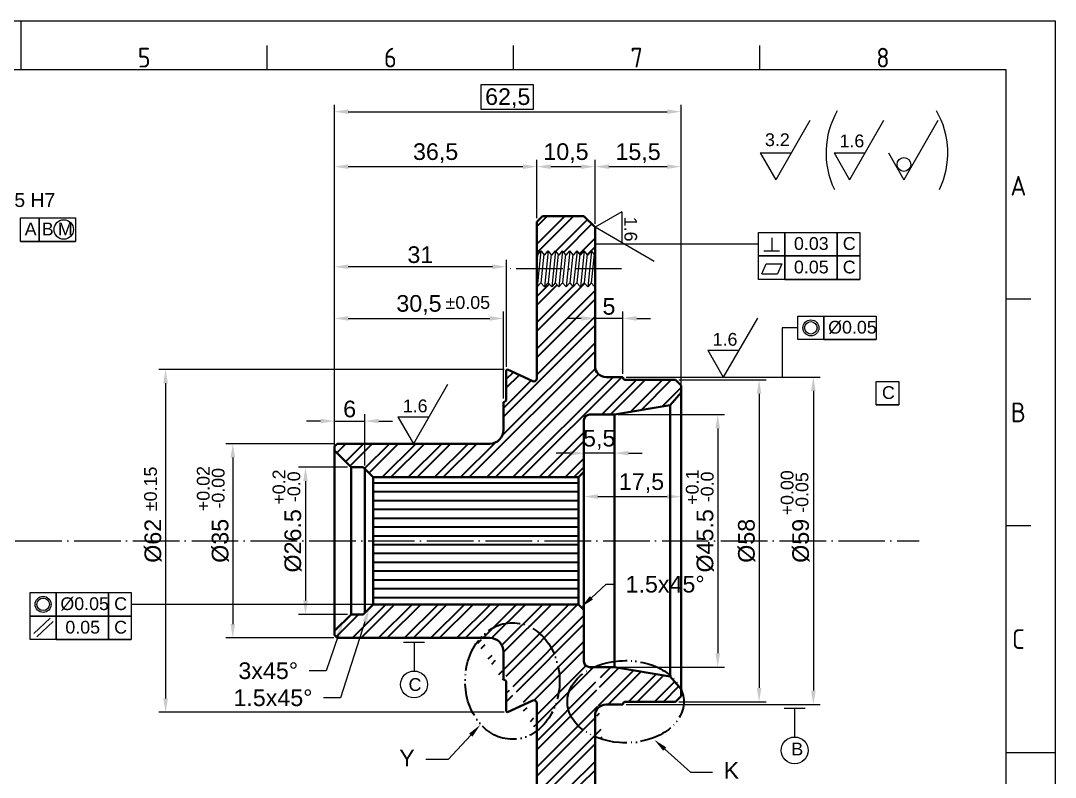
# Model space of a CAD drawing. Header units: millimetres. Extents: x 2626 to 2999, y 1108 to 1371.
# Drawn here: x 2812.3 to 2998.8, y 1235.1 to 1371.4 of the extents above; entities that cross this region are included whole.
import ezdxf
from ezdxf import colors
from ezdxf.entities.mleader import LeaderData, LeaderLine
from ezdxf.enums import TextEntityAlignment as Align
from ezdxf.math import Vec2, Vec3

# ---------------------------------------------------------------- set-up
doc = ezdxf.new("R2010")
doc.units = ezdxf.units.MM
doc.linetypes.add('ACAD_ISO04W100', pattern=[30, 24, -3, 0, -3])
doc.linetypes.add('ACAD_ISO05W100', pattern=[33, 24, -3, 0, -3, 0, -3])
for name, color, linetype, lineweight in [('AM_0', 7, 'Continuous', 40), ('AM_4', 1, 'ACAD_ISO04W100', 25), ('AM_5', 3, 'Continuous', 25), ('AM_7', 4, 'Continuous', 35), ('AM_BOR', 2, 'ACAD_ISO05W100', 35)]:
    doc.layers.add(name, color=color, linetype=linetype, lineweight=lineweight)
doc.styles.add('ACISOTS', font='isocp.shx', dxfattribs={"height": 1})
doc.styles.get("Standard").update_dxf_attribs({"font": 'arial.ttf'})
doc.dimstyles.new('ISO-25', dxfattribs={"dimtxt": 3, "dimasz": 2.5, "dimexe": 1.25, "dimexo": 0.625, "dimtad": 1, "dimtxsty": 'Standard', "dimcen": 2.5, "dimadec": 0, "dimazin": 0, "dimtfac": 1, "dimtmove": 0, "dimatfit": 3, "dimfxl": 1, "dimarcsym": 0})

# ---------------------------------------------------------------- blocks, each defined once
blk = doc.blocks.new('A3 ZTL')
for p, q in [((401.17, 280.82), (19.57, 280.82)), ((401.17, 9.78), (401.17, 280.82))]:
    blk.add_line(p, q)
at = {"layer": 'AM_BOR', "color": 135, "linetype": 'Continuous', "lineweight": 25}
for p, q in [((0, 290.61), (410.96, 290.61)), ((410.96, 290.61), (410.96, 0))]:
    blk.add_line(p, q, dxfattribs=at)
at = {"layer": 'AM_BOR', "color": 135, "lineweight": 25}
for p, q in [((205.48, 280.82), (205.48, 290.61)), ((254.4, 280.82), (254.4, 285.71)), ((303.33, 280.82), (303.33, 285.71)), ((352.25, 280.82), (352.25, 285.71)), ((406.07, 235.32), (401.17, 235.32)), ((406.07, 190.31), (401.17, 190.31)), ((401.17, 145.3), (410.96, 145.3))]:
    blk.add_line(p, q, dxfattribs=at)
at = {"layer": 'AM_BOR', "color": 135, "lineweight": 25, "style": 'ACISOTS'}
for s, p in [('5', (229.94, 283.27)), ('6', (278.86, 283.27)), ('7', (327.79, 283.27)), ('8', (376.71, 283.27)), ('A', (403.62, 257.83)), ('B', (403.62, 212.82)), ('C', (403.62, 167.81))]:
    blk.add_text(s, height=3.91, dxfattribs=at).set_placement(p, align=Align.MIDDLE)
blk = doc.blocks.new('*D11')
at = {"layer": 'AM_5', "color": 0, "lineweight": -2}
for p, q in [((2919.99, 1300.43), (2939.23, 1300.43)), ((2937.98, 1297.93), (2937.98, 1257.43)), ((2919.99, 1254.93), (2939.23, 1254.93))]:
    blk.add_line(p, q, dxfattribs=at)
at = {"layer": 'AM_5', "color": 0}
for points in [[(2937.57, 1297.93), (2938.4, 1297.93), (2937.98, 1300.43)], [(2937.57, 1257.43), (2938.4, 1257.43), (2937.98, 1254.93)]]:
    blk.add_solid(points, dxfattribs=at)
at = {"layer": 'Defpoints', "color": 0}
for p in [(2919.37, 1300.43), (2919.37, 1254.93), (2937.98, 1254.93)]:
    blk.add_point(p, dxfattribs=at)
at = {"layer": 'AM_5', "color": 0, "insert": (2935.74, 1277.68), "char_height": 3, "attachment_point": 5, "rotation": 90}
blk.add_mtext('%%C45.5', dxfattribs=at)
blk = doc.blocks.new('*D12')
at = {"layer": 'AM_5', "color": 0, "lineweight": -2}
for p, q in [((2930.99, 1306.68), (2946.69, 1306.68)), ((2945.44, 1304.18), (2945.44, 1251.18)), ((2930.99, 1248.68), (2946.69, 1248.68))]:
    blk.add_line(p, q, dxfattribs=at)
at = {"layer": 'AM_5', "color": 0}
for points in [[(2945.02, 1304.18), (2945.86, 1304.18), (2945.44, 1306.68)], [(2945.02, 1251.18), (2945.86, 1251.18), (2945.44, 1248.68)]]:
    blk.add_solid(points, dxfattribs=at)
at = {"layer": 'Defpoints', "color": 0}
for p in [(2930.37, 1306.68), (2930.37, 1248.68), (2945.44, 1248.68)]:
    blk.add_point(p, dxfattribs=at)
at = {"layer": 'AM_5', "color": 0, "insert": (2943.2, 1277.68), "char_height": 3, "attachment_point": 5, "rotation": 90}
blk.add_mtext('%%C58', dxfattribs=at)
blk = doc.blocks.new('*D14')
at = {"layer": 'AM_5', "color": 0, "lineweight": -2}
for p, q in [((2921.49, 1307.18), (2956.47, 1307.18)), ((2955.22, 1304.68), (2955.22, 1250.68)), ((2921.49, 1248.18), (2956.47, 1248.18))]:
    blk.add_line(p, q, dxfattribs=at)
at = {"layer": 'AM_5', "color": 0}
for points in [[(2954.8, 1304.68), (2955.64, 1304.68), (2955.22, 1307.18)], [(2954.8, 1250.68), (2955.64, 1250.68), (2955.22, 1248.18)]]:
    blk.add_solid(points, dxfattribs=at)
at = {"layer": 'Defpoints', "color": 0}
for p in [(2920.87, 1307.18), (2920.87, 1248.18), (2955.22, 1248.18)]:
    blk.add_point(p, dxfattribs=at)
at = {"layer": 'AM_5', "color": 0, "insert": (2952.98, 1277.68), "char_height": 3, "attachment_point": 5, "rotation": 90}
blk.add_mtext('%%C59', dxfattribs=at)
blk = doc.blocks.new('*D15')
at = {"layer": 'AM_5', "color": 0, "lineweight": -2}
for p, q in [((2871.24, 1290.93), (2862.41, 1290.93)), ((2863.66, 1288.43), (2863.66, 1266.93)), ((2871.24, 1264.43), (2862.41, 1264.43))]:
    blk.add_line(p, q, dxfattribs=at)
at = {"layer": 'AM_5', "color": 0}
for points in [[(2863.25, 1288.43), (2864.08, 1288.43), (2863.66, 1290.93)], [(2863.25, 1266.93), (2864.08, 1266.93), (2863.66, 1264.43)]]:
    blk.add_solid(points, dxfattribs=at)
at = {"layer": 'Defpoints', "color": 0}
for p in [(2871.87, 1290.93), (2863.66, 1264.43), (2871.87, 1264.43)]:
    blk.add_point(p, dxfattribs=at)
at = {"layer": 'AM_5', "color": 0, "insert": (2861.42, 1277.68), "char_height": 3, "attachment_point": 5, "rotation": 90}
blk.add_mtext('%%C26.5', dxfattribs=at)
blk = doc.blocks.new('*D16')
at = {"layer": 'AM_5', "color": 0, "lineweight": -2}
for p, q in [((2868.74, 1295.18), (2849.3, 1295.18)), ((2850.55, 1292.68), (2850.55, 1262.68)), ((2868.74, 1260.18), (2849.3, 1260.18))]:
    blk.add_line(p, q, dxfattribs=at)
at = {"layer": 'AM_5', "color": 0}
for points in [[(2850.13, 1292.68), (2850.97, 1292.68), (2850.55, 1295.18)], [(2850.13, 1262.68), (2850.97, 1262.68), (2850.55, 1260.18)]]:
    blk.add_solid(points, dxfattribs=at)
at = {"layer": 'Defpoints', "color": 0}
for p in [(2869.37, 1295.18), (2850.55, 1260.18), (2869.37, 1260.18)]:
    blk.add_point(p, dxfattribs=at)
at = {"layer": 'AM_5', "color": 0, "insert": (2848.31, 1277.68), "char_height": 3, "attachment_point": 5, "rotation": 90}
blk.add_mtext('%%c35', dxfattribs=at)
blk = doc.blocks.new('*D17')
at = {"layer": 'AM_5', "color": 0, "lineweight": -2}
for p, q in [((2899.47, 1308.57), (2837.19, 1308.57)), ((2838.44, 1306.07), (2838.44, 1249.28)), ((2899.47, 1246.78), (2837.19, 1246.78))]:
    blk.add_line(p, q, dxfattribs=at)
at = {"layer": 'AM_5', "color": 0}
for points in [[(2838.02, 1306.07), (2838.85, 1306.07), (2838.44, 1308.57)], [(2838.02, 1249.28), (2838.85, 1249.28), (2838.44, 1246.78)]]:
    blk.add_solid(points, dxfattribs=at)
at = {"layer": 'Defpoints', "color": 0}
for p in [(2900.09, 1308.57), (2838.44, 1246.78), (2900.09, 1246.78)]:
    blk.add_point(p, dxfattribs=at)
at = {"layer": 'AM_5', "color": 0, "insert": (2836.19, 1277.68), "char_height": 3, "attachment_point": 5, "rotation": 90}
blk.add_mtext('%%C62', dxfattribs=at)
blk = doc.blocks.new('*D18')
at = {"layer": 'AM_5', "color": 0, "lineweight": -2}
for p, q in [((2915.87, 1318.39), (2915.87, 1319.01)), ((2920.87, 1307.8), (2920.87, 1319.01)), ((2913.37, 1317.76), (2910.87, 1317.76)), ((2920.87, 1317.76), (2915.87, 1317.76)), ((2923.37, 1317.76), (2925.87, 1317.76))]:
    blk.add_line(p, q, dxfattribs=at)
at = {"layer": 'AM_5', "color": 0}
for points in [[(2913.37, 1318.18), (2913.37, 1317.35), (2915.87, 1317.76)], [(2923.37, 1318.18), (2923.37, 1317.35), (2920.87, 1317.76)]]:
    blk.add_solid(points, dxfattribs=at)
at = {"layer": 'Defpoints', "color": 0}
for p in [(2915.87, 1317.76), (2915.87, 1317.76), (2920.87, 1307.18)]:
    blk.add_point(p, dxfattribs=at)
at = {"layer": 'AM_5', "color": 0, "insert": (2918.37, 1319.91), "char_height": 3, "attachment_point": 5}
blk.add_mtext('5', dxfattribs=at)
blk = doc.blocks.new('*D19')
at = {"layer": 'AM_5', "color": 0, "lineweight": -2}
for p, q in [((2915.87, 1334.8), (2915.87, 1346.36)), ((2918.37, 1345.11), (2928.87, 1345.11)), ((2931.37, 1306.3), (2931.37, 1346.36))]:
    blk.add_line(p, q, dxfattribs=at)
at = {"layer": 'AM_5', "color": 0}
for points in [[(2918.37, 1345.53), (2918.37, 1344.69), (2915.87, 1345.11)], [(2928.87, 1345.53), (2928.87, 1344.69), (2931.37, 1345.11)]]:
    blk.add_solid(points, dxfattribs=at)
at = {"layer": 'Defpoints', "color": 0}
for p in [(2931.37, 1345.11), (2915.87, 1334.18), (2931.37, 1305.68)]:
    blk.add_point(p, dxfattribs=at)
at = {"layer": 'AM_5', "color": 0, "insert": (2923.62, 1347.54), "char_height": 3, "attachment_point": 5}
blk.add_mtext('15,5', dxfattribs=at)
blk = doc.blocks.new('*D20')
at = {"layer": 'AM_5', "color": 0, "lineweight": -2}
for p, q in [((2905.37, 1335.8), (2905.37, 1346.36)), ((2907.87, 1345.11), (2913.37, 1345.11)), ((2915.87, 1334.8), (2915.87, 1346.36))]:
    blk.add_line(p, q, dxfattribs=at)
at = {"layer": 'AM_5', "color": 0}
for points in [[(2907.87, 1345.53), (2907.87, 1344.69), (2905.37, 1345.11)], [(2913.37, 1345.53), (2913.37, 1344.69), (2915.87, 1345.11)]]:
    blk.add_solid(points, dxfattribs=at)
at = {"layer": 'Defpoints', "color": 0}
for p in [(2915.87, 1345.11), (2905.37, 1335.18), (2915.87, 1334.18)]:
    blk.add_point(p, dxfattribs=at)
at = {"layer": 'AM_5', "color": 0, "insert": (2910.62, 1347.54), "char_height": 3, "attachment_point": 5}
blk.add_mtext('10,5', dxfattribs=at)
blk = doc.blocks.new('*D21')
at = {"layer": 'AM_5', "color": 0, "lineweight": -2}
for p, q in [((2868.87, 1294.55), (2868.87, 1319.01)), ((2899.37, 1303.3), (2899.37, 1319.01)), ((2871.37, 1317.76), (2896.87, 1317.76))]:
    blk.add_line(p, q, dxfattribs=at)
at = {"layer": 'AM_5', "color": 0}
for points in [[(2871.37, 1318.18), (2871.37, 1317.35), (2868.87, 1317.76)], [(2896.87, 1318.18), (2896.87, 1317.35), (2899.37, 1317.76)]]:
    blk.add_solid(points, dxfattribs=at)
at = {"layer": 'Defpoints', "color": 0}
for p in [(2899.37, 1317.76), (2899.37, 1302.68), (2868.87, 1293.93)]:
    blk.add_point(p, dxfattribs=at)
at = {"layer": 'AM_5', "color": 0, "insert": (2884.12, 1320.19), "char_height": 3, "attachment_point": 5}
blk.add_mtext('30,5', dxfattribs=at)
blk = doc.blocks.new('*D22')
at = {"layer": 'AM_5', "color": 0, "lineweight": -2}
for p, q in [((2868.87, 1295.18), (2868.87, 1328.32)), ((2899.87, 1309.05), (2899.87, 1328.32)), ((2897.37, 1327.07), (2871.37, 1327.07))]:
    blk.add_line(p, q, dxfattribs=at)
at = {"layer": 'AM_5', "color": 0}
for points in [[(2871.37, 1327.49), (2871.37, 1326.65), (2868.87, 1327.07)], [(2897.37, 1327.49), (2897.37, 1326.65), (2899.87, 1327.07)]]:
    blk.add_solid(points, dxfattribs=at)
at = {"layer": 'Defpoints', "color": 0}
for p in [(2868.87, 1327.07), (2899.87, 1308.43), (2868.87, 1294.55)]:
    blk.add_point(p, dxfattribs=at)
at = {"layer": 'AM_5', "color": 0, "insert": (2884.37, 1329.23), "char_height": 3, "attachment_point": 5}
blk.add_mtext('31', dxfattribs=at)
blk = doc.blocks.new('*D23')
at = {"layer": 'AM_5', "color": 0, "lineweight": -2}
for p, q in [((2868.87, 1295.18), (2868.87, 1346.36)), ((2871.37, 1345.11), (2902.87, 1345.11)), ((2905.37, 1335.8), (2905.37, 1346.36))]:
    blk.add_line(p, q, dxfattribs=at)
at = {"layer": 'AM_5', "color": 0}
for points in [[(2871.37, 1345.53), (2871.37, 1344.69), (2868.87, 1345.11)], [(2902.87, 1345.53), (2902.87, 1344.69), (2905.37, 1345.11)]]:
    blk.add_solid(points, dxfattribs=at)
at = {"layer": 'Defpoints', "color": 0}
for p in [(2905.37, 1345.11), (2905.37, 1335.18), (2868.87, 1294.55)]:
    blk.add_point(p, dxfattribs=at)
at = {"layer": 'AM_5', "color": 0, "insert": (2887.12, 1347.54), "char_height": 3, "attachment_point": 5}
blk.add_mtext('36,5', dxfattribs=at)
blk = doc.blocks.new('*D24')
at = {"layer": 'AM_5', "color": 0, "lineweight": -2}
for p, q in [((2868.87, 1294.93), (2868.87, 1356.27)), ((2931.37, 1305.68), (2931.37, 1356.27)), ((2871.37, 1355.02), (2928.87, 1355.02))]:
    blk.add_line(p, q, dxfattribs=at)
at = {"layer": 'AM_5', "color": 0}
for points in [[(2871.37, 1355.44), (2871.37, 1354.6), (2868.87, 1355.02)], [(2928.87, 1355.44), (2928.87, 1354.6), (2931.37, 1355.02)]]:
    blk.add_solid(points, dxfattribs=at)
at = {"layer": 'Defpoints', "color": 0}
for p in [(2931.37, 1355.02), (2931.37, 1305.05), (2868.87, 1294.3)]:
    blk.add_point(p, dxfattribs=at)
at = {"layer": 'AM_5', "color": 0, "insert": (2900.12, 1357.45), "char_height": 3, "attachment_point": 5}
blk.add_mtext('62,5', dxfattribs=at)
blk = doc.blocks.new('*D31')
at = {"layer": 'AM_5', "color": 0, "lineweight": -2}
for p, q in [((2913.87, 1290.75), (2913.87, 1294.73)), ((2919.37, 1294.1), (2919.37, 1294.73)), ((2911.37, 1293.48), (2908.87, 1293.48)), ((2919.37, 1293.48), (2913.87, 1293.48)), ((2921.87, 1293.48), (2924.37, 1293.48))]:
    blk.add_line(p, q, dxfattribs=at)
at = {"layer": 'AM_5', "color": 0}
for points in [[(2911.37, 1293.9), (2911.37, 1293.06), (2913.87, 1293.48)], [(2921.87, 1293.9), (2921.87, 1293.06), (2919.37, 1293.48)]]:
    blk.add_solid(points, dxfattribs=at)
at = {"layer": 'Defpoints', "color": 0}
for p in [(2913.87, 1293.48), (2919.37, 1293.48), (2913.87, 1290.13)]:
    blk.add_point(p, dxfattribs=at)
at = {"layer": 'AM_5', "color": 0, "insert": (2916.62, 1295.9), "char_height": 3, "attachment_point": 5}
blk.add_mtext('5,5', dxfattribs=at)
blk = doc.blocks.new('*D32')
at = {"layer": 'AM_5', "color": 0, "lineweight": -2}
for p, q in [((2913.87, 1289.5), (2913.87, 1284.39)), ((2916.37, 1285.64), (2928.87, 1285.64)), ((2931.37, 1286.27), (2931.37, 1286.89))]:
    blk.add_line(p, q, dxfattribs=at)
at = {"layer": 'AM_5', "color": 0}
for points in [[(2916.37, 1286.06), (2916.37, 1285.23), (2913.87, 1285.64)], [(2928.87, 1286.06), (2928.87, 1285.23), (2931.37, 1285.64)]]:
    blk.add_solid(points, dxfattribs=at)
at = {"layer": 'Defpoints', "color": 0}
for p in [(2913.87, 1290.13), (2931.37, 1285.64), (2931.37, 1285.64)]:
    blk.add_point(p, dxfattribs=at)
at = {"layer": 'AM_5', "color": 0, "insert": (2924.24, 1288.07), "char_height": 3, "attachment_point": 5}
blk.add_mtext('17,5', dxfattribs=at)
blk = doc.blocks.new('*D42')
at = {"layer": 'AM_5', "color": 0, "lineweight": -2}
for p, q in [((2868.87, 1295.3), (2868.87, 1300.52)), ((2874.37, 1291.25), (2874.37, 1300.52)), ((2866.37, 1299.27), (2863.87, 1299.27)), ((2868.87, 1299.27), (2874.37, 1299.27)), ((2876.87, 1299.27), (2879.37, 1299.27))]:
    blk.add_line(p, q, dxfattribs=at)
at = {"layer": 'AM_5', "color": 0}
for points in [[(2866.37, 1299.68), (2866.37, 1298.85), (2868.87, 1299.27)], [(2876.87, 1299.68), (2876.87, 1298.85), (2874.37, 1299.27)]]:
    blk.add_solid(points, dxfattribs=at)
at = {"layer": 'Defpoints', "color": 0}
for p in [(2874.37, 1299.27), (2868.87, 1294.68), (2874.37, 1290.63)]:
    blk.add_point(p, dxfattribs=at)
at = {"layer": 'AM_5', "color": 0, "insert": (2871.62, 1301.42), "char_height": 3, "attachment_point": 5}
blk.add_mtext('6', dxfattribs=at)
blk = doc.blocks.new('*D43')
at = {"layer": 'AM_5', "color": 0, "lineweight": -2}
blk.add_line((2692.8, 1237.31), (2683.52, 1228.03), dxfattribs=at)
blk.add_arc((2733.17, 1277.68), 68.97, 182.077, 222.923, dxfattribs=at)
at = {"layer": 'AM_5', "color": 0}
for points in [[(2663.83, 1275.17), (2664.66, 1275.19), (2664.2, 1277.68)], [(2682.96, 1231), (2682.36, 1230.42), (2684.4, 1228.91)]]:
    blk.add_solid(points, dxfattribs=at)
at = {"layer": 'Defpoints', "color": 0}
for p in [(2662.94, 1277.68), (2974.32, 1277.68), (2666.55, 1259.83), (2703.79, 1248.31), (2693.24, 1237.76)]:
    blk.add_point(p, dxfattribs=at)
at = {"layer": 'AM_5', "color": 0, "insert": (2671.44, 1252.11), "char_height": 3, "attachment_point": 5, "rotation": 292.5}
blk.add_mtext('45°', dxfattribs=at)
blk = doc.blocks.new('*D44')
at = {"layer": 'AM_5', "color": 0, "lineweight": -2}
for p, q in [((2662.31, 1277.68), (2653.08, 1277.68)), ((2733.17, 1202.92), (2733.17, 1197.6))]:
    blk.add_line(p, q, dxfattribs=at)
blk.add_arc((2733.17, 1277.68), 78.83, 181.8171, 268.1829, dxfattribs=at)
at = {"layer": 'AM_5', "color": 0}
for points in [[(2653.96, 1275.17), (2654.79, 1275.19), (2654.33, 1277.68)], [(2730.67, 1199.3), (2730.66, 1198.47), (2733.17, 1198.85)]]:
    blk.add_solid(points, dxfattribs=at)
at = {"layer": 'Defpoints', "color": 0}
for p in [(2733.17, 1351.82), (2662.94, 1277.68), (2974.32, 1277.68), (2664.9, 1238.26), (2733.17, 1203.54)]:
    blk.add_point(p, dxfattribs=at)
at = {"layer": 'AM_5', "color": 0, "insert": (2678.95, 1223.46), "char_height": 3, "attachment_point": 5, "rotation": 315}
blk.add_mtext('90°', dxfattribs=at)

msp = doc.modelspace()

# ---------------------------------------------------------------- hatches: boundary and pattern name
at = {"layer": 'AM_7'}
h = msp.add_hatch(dxfattribs=at)
h.set_pattern_fill('ANSI32', color=256, scale=0.35, style=0)
h.set_pattern_definition([(45, (-535.6003, 11.7774), (-2.3573172, 2.3573172), []), (45, (-534.0288, 11.7774), (-2.3573172, 2.3573172), [])])
h.paths.add_polyline_path([(2915.868, 1334.179), (2913.868, 1336.179), (2906.368, 1336.179), (2905.368, 1335.179), (2905.368, 1329.294), (2905.468, 1329.179), (2906.118, 1329.929), (2906.768, 1329.179), (2907.418, 1329.929), (2908.068, 1329.179), (2908.718, 1329.929), (2909.368, 1329.179), (2910.018, 1329.929), (2910.668, 1329.179), (2911.318, 1329.929), (2911.968, 1329.179), (2912.618, 1329.929), (2913.268, 1329.179), (2913.918, 1329.929), (2914.568, 1329.179), (2915.218, 1329.929), (2915.729, 1329.339), (2915.868, 1329.5)])
h.paths.add_polyline_path([(2915.868, 1323.779), (2915.704, 1323.589), (2915.193, 1324.179), (2914.543, 1323.429), (2913.893, 1324.179), (2913.243, 1323.429), (2912.593, 1324.179), (2911.943, 1323.429), (2911.293, 1324.179), (2910.643, 1323.429), (2909.993, 1324.179), (2909.343, 1323.429), (2908.693, 1324.179), (2908.043, 1323.429), (2907.393, 1324.179), (2906.743, 1323.429), (2906.093, 1324.179), (2905.368, 1323.342), (2905.368, 1306.912, -0.5479046), (2904.657, 1306.458), (2900.094, 1308.574), (2899.868, 1308.429), (2899.868, 1303.179, -0.4142136), (2899.368, 1302.679), (2899.368, 1297.679, -0.4142136), (2896.868, 1295.179), (2869.368, 1295.179), (2868.868, 1294.679), (2868.868, 1293.929), (2871.868, 1290.929), (2874.068, 1290.929, -0.1041293), (2874.368, 1290.629), (2875.868, 1289.129), (2912.868, 1289.129), (2913.868, 1290.129), (2913.868, 1299.429, -0.4142136), (2914.868, 1300.429), (2919.368, 1300.429), (2929.395, 1302.1), (2931.368, 1304.429), (2931.368, 1305.679), (2930.368, 1306.679), (2921.368, 1306.679, -0.4142136), (2920.868, 1307.179), (2917.868, 1307.179, -0.4142136), (2915.868, 1309.179)])
edge = h.paths.add_edge_path()
edge.add_line((2913.868, 1265.229), (2912.868, 1266.229))
edge.add_line((2912.868, 1266.229), (2875.868, 1266.229))
edge.add_line((2875.868, 1266.229), (2874.368, 1264.729))
edge.add_arc((2873.505, 1265.291), 1.03, 303.1105, 326.8895, ccw=False)
edge.add_line((2874.068, 1264.429), (2871.868, 1264.429))
edge.add_line((2871.868, 1264.429), (2868.868, 1261.429))
edge.add_line((2868.868, 1261.429), (2868.868, 1260.679))
edge.add_line((2868.868, 1260.679), (2869.368, 1260.179))
edge.add_line((2869.368, 1260.179), (2895.226, 1260.179))
edge.add_ellipse((2900.956, 1252.411), major_axis=(0, -10.499), ratio=0.8111111, start_angle=31.20215, end_angle=222.28534, ccw=False)
edge.add_line((2905.368, 1243.431), (2905.368, 1234.015))
edge.add_line((2905.368, 1234.015), (2906.093, 1233.179))
edge.add_line((2906.093, 1233.179), (2906.743, 1233.929))
edge.add_line((2906.743, 1233.929), (2907.393, 1233.179))
edge.add_line((2907.393, 1233.179), (2908.043, 1233.929))
edge.add_line((2908.043, 1233.929), (2908.693, 1233.179))
edge.add_line((2908.693, 1233.179), (2909.343, 1233.929))
edge.add_line((2909.343, 1233.929), (2909.993, 1233.179))
edge.add_line((2909.993, 1233.179), (2910.643, 1233.929))
edge.add_line((2910.643, 1233.929), (2911.293, 1233.179))
edge.add_line((2911.293, 1233.179), (2911.943, 1233.929))
edge.add_line((2911.943, 1233.929), (2912.593, 1233.179))
edge.add_line((2912.593, 1233.179), (2913.243, 1233.929))
edge.add_line((2913.243, 1233.929), (2913.893, 1233.179))
edge.add_line((2913.893, 1233.179), (2914.543, 1233.929))
edge.add_line((2914.543, 1233.929), (2915.193, 1233.179))
edge.add_line((2915.193, 1233.179), (2915.868, 1233.958))
edge.add_line((2915.868, 1233.958), (2915.868, 1242.369))
edge.add_ellipse((2921.368, 1248.679), major_axis=(-10.499, 0), ratio=0.7055556, start_angle=302.46743, end_angle=418.40968, ccw=False)
edge.add_line((2915.731, 1254.929), (2914.868, 1254.929))
edge.add_arc((2914.868, 1255.929), 1, 180, 270, ccw=False)
edge.add_line((2913.868, 1255.929), (2913.868, 1265.229))
edge = h.paths.add_edge_path(flags=17)
edge.add_ellipse((2900.956, 1252.411), major_axis=(0, -10.499), ratio=0.8111111, start_angle=31.20215, end_angle=222.28534)
edge.add_line((2895.226, 1260.179), (2896.868, 1260.179))
edge.add_arc((2896.868, 1257.679), 2.5, 0, 90, ccw=False)
edge.add_line((2899.368, 1257.679), (2899.368, 1252.679))
edge.add_arc((2899.368, 1252.179), 0.5, 0, 90, ccw=False)
edge.add_line((2899.868, 1252.179), (2899.868, 1246.929))
edge.add_line((2899.868, 1246.929), (2900.094, 1246.784))
edge.add_line((2900.094, 1246.784), (2904.657, 1248.899))
edge.add_arc((2904.868, 1248.446), 0.5, 0, 114.87415, ccw=False)
edge.add_line((2905.368, 1248.446), (2905.368, 1243.431))
edge = h.paths.add_edge_path()
edge.add_line((2929.395, 1253.257), (2919.368, 1254.929))
edge.add_line((2919.368, 1254.929), (2915.731, 1254.929))
edge.add_ellipse((2921.368, 1248.679), major_axis=(-10.499, 0), ratio=0.7055556, start_angle=302.46743, end_angle=418.40968)
edge.add_line((2915.868, 1242.369), (2915.868, 1246.179))
edge.add_arc((2917.868, 1246.179), 2, 90, 180, ccw=False)
edge.add_line((2917.868, 1248.179), (2920.868, 1248.179))
edge.add_arc((2921.368, 1248.179), 0.5, 90, 180, ccw=False)
edge.add_line((2921.368, 1248.679), (2930.368, 1248.679))
edge.add_line((2930.368, 1248.679), (2931.368, 1249.679))
edge.add_line((2931.368, 1249.679), (2931.368, 1250.929))
edge.add_line((2931.368, 1250.929), (2929.395, 1253.257))
h.paths.add_polyline_path([(2915.868, 1221.179), (2915.868, 1224.179), (2915.218, 1223.429), (2914.568, 1224.179), (2913.918, 1223.429), (2913.268, 1224.179), (2912.618, 1223.429), (2911.968, 1224.179), (2911.318, 1223.429), (2910.668, 1224.179), (2910.018, 1223.429), (2909.368, 1224.179), (2908.718, 1223.429), (2908.068, 1224.179), (2907.418, 1223.429), (2906.768, 1224.179), (2906.118, 1223.429), (2905.468, 1224.179), (2905.368, 1224.063), (2905.368, 1220.179), (2906.368, 1219.179), (2913.868, 1219.179)])
h = msp.add_hatch(dxfattribs=at)
h.set_pattern_fill('ANSI31', color=256, scale=0.5, angle=135, style=0)
h.set_pattern_definition([(180, (-535.6003, 11.7774), (-3e-16, -1.5875), [])])
h.paths.add_polyline_path([(2875.868, 1289.129), (2875.868, 1277.679), (2912.868, 1277.679), (2912.868, 1289.129)])
h.paths.add_polyline_path([(2912.868, 1266.229), (2912.868, 1277.679), (2875.868, 1277.679), (2875.868, 1266.229)])

# ---------------------------------------------------------------- linework, layer by layer
at = {"layer": 'AM_0'}
for p, q in [((2905.368, 1335.179), (2906.368, 1336.179)), ((2913.868, 1336.179), (2906.368, 1336.179)), ((2913.868, 1336.179), (2915.868, 1334.179)), ((2905.368, 1335.179), (2905.368, 1306.912)), ((2915.868, 1334.179), (2915.868, 1309.179)), ((2900.094, 1308.574), (2899.868, 1308.429)), ((2899.868, 1303.179), (2899.868, 1308.429)), ((2900.094, 1308.574), (2904.657, 1306.458)), ((2917.868, 1307.179), (2920.868, 1307.179)), ((2920.868, 1307.179), (2920.868, 1307.179)), ((2930.368, 1306.679), (2921.368, 1306.679)), ((2930.368, 1306.679), (2931.368, 1305.679)), ((2931.368, 1304.429), (2929.395, 1302.1)), ((2931.368, 1305.679), (2931.368, 1304.429)), ((2931.368, 1304.429), (2931.368, 1277.679)), ((2899.368, 1302.679), (2899.368, 1297.679)), ((2899.368, 1302.679), (2899.368, 1302.679)), ((2919.368, 1300.429), (2929.395, 1302.1)), ((2929.395, 1302.1), (2929.395, 1277.679)), ((2931.368, 1302.429), (2931.368, 1277.679)), ((2914.868, 1300.429), (2919.368, 1300.429)), ((2919.368, 1300.429), (2919.368, 1277.679)), ((2913.868, 1299.429), (2913.868, 1290.129)), ((2869.368, 1295.179), (2868.868, 1294.679)), ((2868.868, 1294.679), (2868.868, 1293.929)), ((2896.868, 1295.179), (2869.368, 1295.179)), ((2868.868, 1293.929), (2868.868, 1277.679)), ((2868.868, 1293.929), (2871.868, 1290.929)), ((2871.868, 1290.929), (2874.068, 1290.929)), ((2871.868, 1290.929), (2871.868, 1277.679)), ((2874.368, 1290.629), (2874.368, 1290.629)), ((2874.368, 1290.629), (2874.368, 1277.679)), ((2874.368, 1290.629), (2875.868, 1289.129)), ((2875.868, 1289.129), (2912.868, 1289.129)), ((2875.868, 1289.129), (2875.868, 1277.679)), ((2912.868, 1289.129), (2913.868, 1290.129)), ((2912.868, 1289.129), (2912.868, 1266.229)), ((2913.868, 1290.129), (2913.868, 1265.229)), ((2868.868, 1261.429), (2868.868, 1277.679)), ((2871.868, 1264.429), (2871.868, 1277.679)), ((2874.368, 1264.729), (2874.368, 1277.679)), ((2875.868, 1266.229), (2875.868, 1277.679)), ((2919.368, 1254.929), (2919.368, 1277.679)), ((2929.395, 1253.257), (2929.395, 1277.679)), ((2931.368, 1252.929), (2931.368, 1277.679)), ((2931.368, 1250.929), (2931.368, 1277.679)), ((2874.368, 1264.729), (2875.868, 1266.229)), ((2874.368, 1264.729), (2874.368, 1264.729)), ((2875.868, 1266.229), (2912.868, 1266.229)), ((2912.868, 1266.229), (2913.868, 1265.229)), ((2913.868, 1255.929), (2913.868, 1265.229)), ((2868.868, 1261.429), (2871.868, 1264.429)), ((2871.868, 1264.429), (2874.068, 1264.429)), ((2868.868, 1260.679), (2868.868, 1261.429)), ((2869.368, 1260.179), (2868.868, 1260.679)), ((2896.868, 1260.179), (2869.368, 1260.179)), ((2899.368, 1252.679), (2899.368, 1257.679)), ((2914.868, 1254.929), (2919.368, 1254.929)), ((2919.368, 1254.929), (2929.395, 1253.257)), ((2899.368, 1252.679), (2899.368, 1252.679)), ((2899.868, 1252.179), (2899.868, 1246.929)), ((2931.368, 1250.929), (2929.395, 1253.257)), ((2931.368, 1249.679), (2931.368, 1250.929)), ((2900.094, 1246.784), (2904.657, 1248.899)), ((2905.368, 1220.179), (2905.368, 1248.446)), ((2917.868, 1248.179), (2920.868, 1248.179)), ((2920.868, 1248.179), (2920.868, 1248.179)), ((2930.368, 1248.679), (2921.368, 1248.679)), ((2930.368, 1248.679), (2931.368, 1249.679)), ((2900.094, 1246.784), (2899.868, 1246.929)), ((2915.868, 1221.179), (2915.868, 1246.179))]:
    msp.add_line(p, q, dxfattribs=at)
for centre, radius, start, end in [((2917.868, 1309.179), 2, 180, 270), ((2904.868, 1306.912), 0.5, 245.12585, 0), ((2921.368, 1307.179), 0.5, 180, 270), ((2899.368, 1303.179), 0.5, 270, 0), ((2914.868, 1299.429), 1, 90, 180), ((2896.868, 1297.679), 2.5, 270, 0), ((2873.505, 1290.066), 1.03, 33.1105, 56.8895), ((2873.505, 1265.291), 1.03, 303.1105, 326.8895), ((2896.868, 1257.679), 2.5, 0, 90), ((2914.868, 1255.929), 1, 180, 270), ((2899.368, 1252.179), 0.5, 0, 90), ((2904.868, 1248.446), 0.5, 0, 114.87415), ((2917.868, 1246.179), 2, 90, 180), ((2921.368, 1248.179), 0.5, 90, 180)]:
    msp.add_arc(centre, radius, start, end, dxfattribs=at)
at = {"layer": 'AM_4', "ltscale": 0.35}
msp.add_line((2920.655, 1326.679), (2900.58, 1326.679), dxfattribs=at)
at = {"layer": 'AM_4', "linetype": 'ACAD_ISO04W100', "ltscale": 0.35}
msp.add_line((2662.937, 1277.679), (2974.322, 1277.679), dxfattribs=at)
at = {"layer": 'AM_5'}
for p, q in [((2954.585, 1353.411), (2948.437, 1342.763)), ((2967.898, 1353.411), (2961.75, 1342.763)), ((2977.687, 1353.411), (2971.54, 1342.763)), ((2945.643, 1347.603), (2951.231, 1347.603)), ((2945.643, 1347.603), (2948.437, 1342.763)), ((2958.956, 1347.603), (2964.545, 1347.603)), ((2958.956, 1347.603), (2961.75, 1342.763)), ((2968.745, 1347.603), (2971.54, 1342.763)), ((2920.708, 1336.973), (2915.868, 1334.179)), ((2920.708, 1336.973), (2920.708, 1331.384)), ((2926.516, 1328.031), (2915.868, 1334.179)), ((2947.708, 1332.303), (2947.708, 1329.964)), ((2812.25, 1331.633), (2815.634, 1331.633)), ((2815.634, 1331.633), (2822.17, 1331.633)), ((2945.357, 1331.14), (2915.868, 1331.14)), ((2905.468, 1329.179), (2905.368, 1329.294)), ((2905.468, 1329.179), (2905.368, 1328.216)), ((2906.118, 1329.929), (2905.443, 1323.429)), ((2905.468, 1329.179), (2906.118, 1329.929)), ((2906.629, 1329.339), (2906.093, 1324.179)), ((2906.118, 1329.929), (2906.768, 1329.179)), ((2907.418, 1329.929), (2906.743, 1323.429)), ((2906.768, 1329.179), (2907.418, 1329.929)), ((2907.929, 1329.339), (2907.393, 1324.179)), ((2908.068, 1329.179), (2907.418, 1329.929)), ((2908.718, 1329.929), (2908.043, 1323.429)), ((2908.068, 1329.179), (2908.718, 1329.929)), ((2909.229, 1329.339), (2908.693, 1324.179)), ((2909.368, 1329.179), (2908.718, 1329.929)), ((2910.018, 1329.929), (2909.343, 1323.429)), ((2909.368, 1329.179), (2910.018, 1329.929)), ((2910.529, 1329.339), (2909.993, 1324.179)), ((2910.668, 1329.179), (2910.018, 1329.929)), ((2911.318, 1329.929), (2910.643, 1323.429)), ((2910.668, 1329.179), (2911.318, 1329.929)), ((2911.829, 1329.339), (2911.293, 1324.179)), ((2911.968, 1329.179), (2911.318, 1329.929)), ((2912.618, 1329.929), (2911.943, 1323.429)), ((2911.968, 1329.179), (2912.618, 1329.929)), ((2913.129, 1329.339), (2912.593, 1324.179)), ((2913.268, 1329.179), (2912.618, 1329.929)), ((2913.918, 1329.929), (2913.243, 1323.429)), ((2913.268, 1329.179), (2913.918, 1329.929)), ((2914.429, 1329.339), (2913.893, 1324.179)), ((2914.568, 1329.179), (2913.918, 1329.929)), ((2915.218, 1329.929), (2914.543, 1323.429)), ((2914.568, 1329.179), (2915.218, 1329.929)), ((2915.729, 1329.339), (2915.193, 1324.179)), ((2915.729, 1329.339), (2915.218, 1329.929)), ((2915.729, 1329.339), (2915.868, 1329.5)), ((2946.319, 1329.964), (2949.098, 1329.964)), ((2950.08, 1329.023), (2959.498, 1329.023)), ((2959.498, 1329.023), (2963.573, 1329.023)), ((2945.959, 1325.768), (2946.745, 1327.625)), ((2946.745, 1327.625), (2949.532, 1327.625)), ((2949.532, 1327.625), (2948.746, 1325.768)), ((2915.868, 1325.169), (2915.704, 1323.589)), ((2945.959, 1325.768), (2948.746, 1325.768)), ((2950.08, 1324.788), (2959.498, 1324.788)), ((2959.498, 1324.788), (2963.573, 1324.788)), ((2905.368, 1323.515), (2905.443, 1323.429)), ((2906.093, 1324.179), (2905.443, 1323.429)), ((2906.093, 1324.179), (2906.743, 1323.429)), ((2906.743, 1323.429), (2907.393, 1324.179)), ((2907.393, 1324.179), (2908.043, 1323.429)), ((2908.693, 1324.179), (2908.043, 1323.429)), ((2908.693, 1324.179), (2909.343, 1323.429)), ((2909.993, 1324.179), (2909.343, 1323.429)), ((2909.993, 1324.179), (2910.643, 1323.429)), ((2911.293, 1324.179), (2910.643, 1323.429)), ((2911.293, 1324.179), (2911.943, 1323.429)), ((2912.593, 1324.179), (2911.943, 1323.429)), ((2912.593, 1324.179), (2913.243, 1323.429)), ((2913.893, 1324.179), (2913.243, 1323.429)), ((2913.893, 1324.179), (2914.543, 1323.429)), ((2915.193, 1324.179), (2914.543, 1323.429)), ((2915.193, 1324.179), (2915.704, 1323.589)), ((2915.868, 1323.779), (2915.704, 1323.589)), ((2915.868, 1323.458), (2915.843, 1323.429)), ((2945.129, 1317.827), (2938.982, 1307.179)), ((2952.418, 1316.053), (2949.592, 1316.053)), ((2949.592, 1316.053), (2949.592, 1307.179)), ((2957.14, 1313.936), (2966.558, 1313.936)), ((2936.187, 1312.019), (2941.776, 1312.019)), ((2936.187, 1312.019), (2938.982, 1307.179)), ((2889.265, 1305.827), (2883.118, 1295.179)), ((2966.558, 1302.159), (2970.633, 1302.159)), ((2880.323, 1300.019), (2885.912, 1300.019)), ((2880.323, 1300.019), (2883.118, 1295.179)), ((2875.868, 1266.229), (2832.209, 1266.229)), ((2814.663, 1260.976), (2817.622, 1263.731)), ((2815.235, 1260.361), (2818.194, 1263.117)), ((2818.716, 1264.111), (2828.135, 1264.111)), ((2828.135, 1264.111), (2832.209, 1264.111)), ((2818.716, 1259.876), (2828.135, 1259.876)), ((2828.135, 1259.876), (2832.209, 1259.876)), ((2885.138, 1259.365), (2881.332, 1259.365)), ((2883.235, 1259.365), (2883.235, 1254.214)), ((2953.756, 1247.476), (2949.95, 1247.476)), ((2951.853, 1247.476), (2951.853, 1242.324))]:
    msp.add_line(p, q, dxfattribs=at)
for points in [[(2895.346, 1359.925), (2904.702, 1359.925), (2904.702, 1355.399), (2895.346, 1355.399)], [(2812.25, 1335.868), (2815.634, 1335.868), (2815.634, 1331.633), (2812.25, 1331.633)], [(2815.634, 1335.868), (2822.17, 1335.868), (2822.17, 1331.633), (2815.634, 1331.633)], [(2945.357, 1333.258), (2950.08, 1333.258), (2950.08, 1329.023), (2945.357, 1329.023)], [(2950.08, 1333.258), (2959.498, 1333.258), (2959.498, 1329.023), (2950.08, 1329.023)], [(2959.498, 1333.258), (2963.573, 1333.258), (2963.573, 1329.023), (2959.498, 1329.023)], [(2945.357, 1329.023), (2950.08, 1329.023), (2950.08, 1324.788), (2945.357, 1324.788)], [(2950.08, 1329.023), (2959.498, 1329.023), (2959.498, 1324.788), (2950.08, 1324.788)], [(2959.498, 1329.023), (2963.573, 1329.023), (2963.573, 1324.788), (2959.498, 1324.788)], [(2952.418, 1318.171), (2957.14, 1318.171), (2957.14, 1313.936), (2952.418, 1313.936)], [(2957.14, 1318.171), (2966.558, 1318.171), (2966.558, 1313.936), (2957.14, 1313.936)], [(2966.558, 1306.393), (2970.633, 1306.393), (2970.633, 1302.159), (2966.558, 1302.159)], [(2813.994, 1268.346), (2818.716, 1268.346), (2818.716, 1264.111), (2813.994, 1264.111)], [(2818.716, 1268.346), (2828.135, 1268.346), (2828.135, 1264.111), (2818.716, 1264.111)], [(2828.135, 1268.346), (2832.209, 1268.346), (2832.209, 1264.111), (2828.135, 1264.111)], [(2813.994, 1264.111), (2818.716, 1264.111), (2818.716, 1259.876), (2813.994, 1259.876)], [(2818.716, 1264.111), (2828.135, 1264.111), (2828.135, 1259.876), (2818.716, 1259.876)], [(2828.135, 1264.111), (2832.209, 1264.111), (2832.209, 1259.876), (2828.135, 1259.876)]]:
    msp.add_lwpolyline(points, close=True, dxfattribs=at)
for centre, radius in [((2971.551, 1345.506), 1.239), ((2820.078, 1333.778), 1.757), ((2954.779, 1316.053), 1.441), ((2954.779, 1316.053), 1.125), ((2816.355, 1266.229), 1.441), ((2816.355, 1266.229), 1.125), ((2883.235, 1251.794), 2.42), ((2951.853, 1239.904), 2.42)]:
    msp.add_circle(centre, radius, dxfattribs=at)
for centre, start, end in [((2972.551, 1347.592), 149.81687, 205.95777), ((2964.416, 1347.592), 334.04223, 30.18313)]:
    msp.add_arc(centre, 15.049, start, end, dxfattribs=at)
at = {"layer": 'AM_BOR', "ltscale": 0.25}
for centre, major_axis, ratio in [((2900.956, 1252.411), (0, -10.499), 0.8111111), ((2921.368, 1248.679), (-10.499, 0), 0.7055556)]:
    msp.add_ellipse(centre, major_axis=major_axis, ratio=ratio, dxfattribs=at)

# ---------------------------------------------------------------- block references
at = {"linetype": 'ByBlock', "lineweight": 0, "xscale": 0.9075000000000002, "yscale": 0.9075000000000002, "zscale": 0.9075000000000002}
msp.add_blockref('A3 ZTL', (2625.9, 1107.689), dxfattribs=at)

# ---------------------------------------------------------------- texts
at = {"layer": 'AM_5', "char_height": 2.3, "attachment_point": 1}
for s, insert in [('3.2', (2946.506, 1351.117)), ('1.6', (2959.94, 1350.895)), ('A', (2813.032, 1335.021)), ('B', (2816.106, 1335.021)), ('M', (2819.025, 1335.021)), (' 0.03', (2950.833, 1332.41)), ('C', (2960.529, 1332.41)), (' 0.05', (2950.833, 1328.175)), ('C', (2960.529, 1328.175)), ('%%P0.05', (2888.918, 1321.78)), ('%%C0.05', (2957.893, 1317.323)), ('1.6', (2937.068, 1315.144)), ('C', (2967.589, 1305.546)), ('1.6', (2881.204, 1303.144)), ('%%C0.05', (2819.469, 1267.498)), ('C', (2829.165, 1267.498)), (' 0.05', (2819.469, 1263.264)), ('C', (2829.165, 1263.264)), ('C', (2882.239, 1252.93)), ('B', (2951.253, 1241.305))]:
    msp.add_mtext_dynamic_manual_height_columns(s, width=18.23779, gutter_width=12.5, heights=[0], dxfattribs=dict(at, insert=insert))
for s, heights, insert, rotation in [('1.6', [0], (2923.454, 1336.092), 270), ('%%P0.15', [0], (2834.567, 1283.029), 90), ('+0.02', [0], (2844.073, 1283.029), 90), ('-0.00', [0], (2846.765, 1283.485), 90), ('+0.2', [0], (2857.722, 1284.196), 90), ('-0.0', [0], (2860.414, 1284.652), 90), ('+0.1', [0], (2932.242, 1284.173), 90), ('-0.0', [2.514], (2934.934, 1284.63), 90), ('+0.00', [0], (2949.331, 1282.267), 90), ('-0.05', [0], (2952.022, 1282.723), 90)]:
    msp.add_mtext_dynamic_manual_height_columns(s, width=18.23779, gutter_width=12.5, heights=heights, dxfattribs=dict(at, insert=insert, rotation=rotation))

# ---------------------------------------------------------------- dimensions: what is measured, and where the dimension line sits
at = {"layer": 'AM_5'}
for base, p1, p2, picture, middle in [((2931.368, 1355.02), (2868.868, 1294.304), (2931.368, 1305.054), '*D24', (2900.118, 1357.448)), ((2905.368, 1345.112), (2868.868, 1294.554), (2905.368, 1335.179), '*D23', (2887.118, 1347.54)), ((2915.868, 1345.112), (2905.368, 1335.179), (2915.868, 1334.179), '*D20', (2910.618, 1347.54)), ((2931.368, 1345.112), (2915.868, 1334.179), (2931.368, 1305.679), '*D19', (2923.618, 1347.54)), ((2868.868, 1327.068), (2899.868, 1308.429), (2868.868, 1294.554), '*D22', (2884.368, 1329.226)), ((2899.368, 1317.763), (2868.868, 1293.929), (2899.368, 1302.679), '*D21', (2884.118, 1320.191)), ((2915.868, 1317.763), (2920.868, 1307.179), (2915.868, 1317.763), '*D18', (2918.368, 1319.914))]:
    dim = msp.add_linear_dim(base=base, p1=p1, p2=p2, dimstyle='ISO-25', dxfattribs=at)
    dim.commit()
    dim.dimension.update_dxf_attribs({"geometry": picture, "text_midpoint": middle})
for base, line1, picture, middle in [((2664.896, 1238.262), ((2733.168, 1351.815), (2733.168, 1203.542)), '*D44', (2678.949, 1223.46)), ((2666.55, 1259.829), ((2703.795, 1248.306), (2693.244, 1237.755)), '*D43', (2671.437, 1252.109))]:
    dim = msp.add_angular_dim_2l(base=base, line1=line1, line2=((2662.937, 1277.679), (2974.322, 1277.679)), dimstyle='ISO-25', dxfattribs=at)
    dim.commit()
    dim.dimension.update_dxf_attribs({"geometry": picture, "text_midpoint": middle})
for base, p1, p2, text, picture, middle in [((2838.436, 1246.784), (2900.094, 1308.574), (2900.094, 1246.784), '%%C62', '*D17', (2836.195, 1277.679)), ((2955.22, 1248.179), (2920.868, 1307.179), (2920.868, 1248.179), '%%C59', '*D14', (2952.98, 1277.679)), ((2945.44, 1248.679), (2930.368, 1306.679), (2930.368, 1248.679), '%%C58', '*D12', (2943.2, 1277.679)), ((2937.982, 1254.929), (2919.368, 1300.429), (2919.368, 1254.929), '%%C45.5', '*D11', (2935.741, 1277.679)), ((2850.55, 1260.179), (2869.368, 1295.179), (2869.368, 1260.179), '%%c35', '*D16', (2848.31, 1277.679)), ((2863.664, 1264.429), (2871.868, 1290.929), (2871.868, 1264.429), '%%C26.5', '*D15', (2861.424, 1277.679))]:
    dim = msp.add_linear_dim(base=base, p1=p1, p2=p2, angle=90, text=text, dimstyle='ISO-25', dxfattribs=at)
    dim.commit()
    dim.dimension.update_dxf_attribs({"geometry": picture, "text_midpoint": middle})
dim = msp.add_linear_dim(base=(2874.368, 1299.266), p1=(2868.868, 1294.679), p2=(2874.368, 1290.629), text='6', dimstyle='ISO-25', dxfattribs=at)
dim.commit()
dim.dimension.update_dxf_attribs({"geometry": '*D42', "text_midpoint": (2871.618, 1301.422)})
for base, p1, p2, picture, middle in [((2913.868, 1293.479), (2919.368, 1293.479), (2913.868, 1290.129), '*D31', (2916.618, 1293.479)), ((2931.368, 1285.644), (2913.868, 1290.129), (2931.368, 1285.644), '*D32', (2924.245, 1285.644))]:
    dim = msp.add_linear_dim(base=base, p1=p1, p2=p2, dimstyle='ISO-25', dxfattribs=at)
    dim.commit()
    dim.dimension.update_dxf_attribs({"geometry": picture, "text_midpoint": middle, "dimtype": 160})

# ---------------------------------------------------------------- leaders
ml = msp.add_multileader_mtext('Standard', dxfattribs=at)
ml.set_content('(2x)M8x1,25 H7', color=256)
ml.set_leader_properties()
ml.build(insert=Vec2(0, 0))
ml.multileader.update_dxf_attribs({"arrow_head_size": 2.5})
ctx = ml.context
ctx.base_point, ctx.char_height, ctx.arrow_head_size, ctx.plane_origin = Vec3(2791.704, 1338.726), 2.5, 2.5, Vec3(2770.15, 1315.83)
notes = []
notes.append((ctx, [(0, (1, 1, 0), (2783.704, 1338.726), (1, 0), 8, [(0, [(2770.15, 1315.83)], 0, [])])]))
ctx.mtext.insert, ctx.mtext.flow_direction = Vec3(2793.704, 1340.343), 5
ml = msp.add_multileader_mtext('Standard', dxfattribs=at)
ml.set_content('1.5x45%%D', color=256)
ml.set_leader_properties()
ml.build(insert=Vec2(0, 0))
ml.multileader.update_dxf_attribs({"arrow_head_size": 2.5})
ctx = ml.context
ctx.base_point, ctx.char_height, ctx.arrow_head_size, ctx.plane_origin = Vec3(2919.368, 1269.84), 3, 2.5, Vec3(2913.368, 1265.729)
notes.append((ctx, [(0, (1, 1, 0), (2917.872, 1269.84), (1, 0), 1.496, [(0, [(2913.368, 1265.729)], 0, [])])]))
ctx.mtext.insert, ctx.mtext.flow_direction = Vec3(2921.368, 1271.366), 5
ml = msp.add_multileader_mtext('Standard', dxfattribs=at)
ml.set_content('1.5x45%%D', color=256)
ml.set_leader_properties()
ml.build(insert=Vec2(0, 0))
ml.multileader.update_dxf_attribs({"arrow_head_size": 2.5})
ctx = ml.context
ctx.base_point, ctx.char_height, ctx.arrow_head_size, ctx.plane_origin = Vec3(2849.399, 1249.37), 3, 2.5, Vec3(2875.118, 1265.479)
ctx.text_align_type = 2
notes.append((ctx, [(0, (1, 1, 0), (2869.962, 1249.37), (-1, 0), 3.039, [(0, [(2875.118, 1265.479)], 0, [])])]))
ctx.mtext.insert, ctx.mtext.alignment, ctx.mtext.flow_direction = Vec3(2864.923, 1250.896), 3, 5
ml = msp.add_multileader_mtext('Standard', dxfattribs=at)
ml.set_content('3x45%%D', color=256)
ml.set_leader_properties()
ml.build(insert=Vec2(0, 0))
ml.multileader.update_dxf_attribs({"arrow_head_size": 2.5})
ctx = ml.context
ctx.base_point, ctx.char_height, ctx.arrow_head_size, ctx.plane_origin = Vec3(2850.015, 1254.246), 3, 2.5, Vec3(2870.368, 1262.929)
ctx.text_align_type = 2
notes.append((ctx, [(0, (1, 1, 0), (2867.414, 1254.246), (-1, 0), 3.09, [(0, [(2870.368, 1262.929)], 0, [])])]))
ctx.mtext.insert, ctx.mtext.alignment, ctx.mtext.flow_direction = Vec3(2862.324, 1255.773), 3, 5
ml = msp.add_multileader_mtext('Standard', dxfattribs=at)
ml.set_content('Y', color=256)
ml.set_leader_properties()
ml.build(insert=Vec2(0, 0))
ml.multileader.update_dxf_attribs({"arrow_head_size": 2.5})
ctx = ml.context
ctx.base_point, ctx.char_height, ctx.arrow_head_size, ctx.plane_origin = Vec3(2878.603, 1238.247), 3, 2.5, Vec3(2895.164, 1244.5)
ctx.text_align_type = 2
notes.append((ctx, [(0, (1, 1, 0), (2889.353, 1238.247), (-1, 0), 4, [(0, [(2895.164, 1244.5)], 0, [])])]))
ctx.mtext.insert, ctx.mtext.alignment, ctx.mtext.flow_direction = Vec3(2883.353, 1240.047), 3, 5
ml = msp.add_multileader_mtext('Standard', dxfattribs=at)
ml.set_content('K', color=256)
ml.set_leader_properties()
ml.build(insert=Vec2(0, 0))
ml.multileader.update_dxf_attribs({"arrow_head_size": 2.5})
ctx = ml.context
ctx.base_point, ctx.char_height, ctx.arrow_head_size, ctx.plane_origin = Vec3(2937.043, 1236.013), 3, 2.5, Vec3(2926.562, 1241.82)
notes.append((ctx, [(0, (1, 1, 0), (2933.043, 1236.013), (1, 0), 4, [(0, [(2926.562, 1241.82)], 0, [])])]))
ctx.mtext.insert, ctx.mtext.flow_direction = Vec3(2939.043, 1237.813), 5
for ctx, leaders in notes:
    for number, flags, end, landing, length, lines in leaders:
        leader = LeaderData()
        leader.index, (leader.has_last_leader_line, leader.has_dogleg_vector, leader.attachment_direction) = number, flags
        leader.last_leader_point, leader.dogleg_vector, leader.dogleg_length = Vec3(end), Vec3(landing), length
        for number, points, colour, breaks in lines:
            line = LeaderLine()
            line.index, line.vertices, line.color, line.breaks = number, Vec3.list(points), colors.encode_raw_color(colour), breaks
            leader.lines.append(line)
        ctx.leaders.append(leader)

doc.saveas('drawing.dxf')
